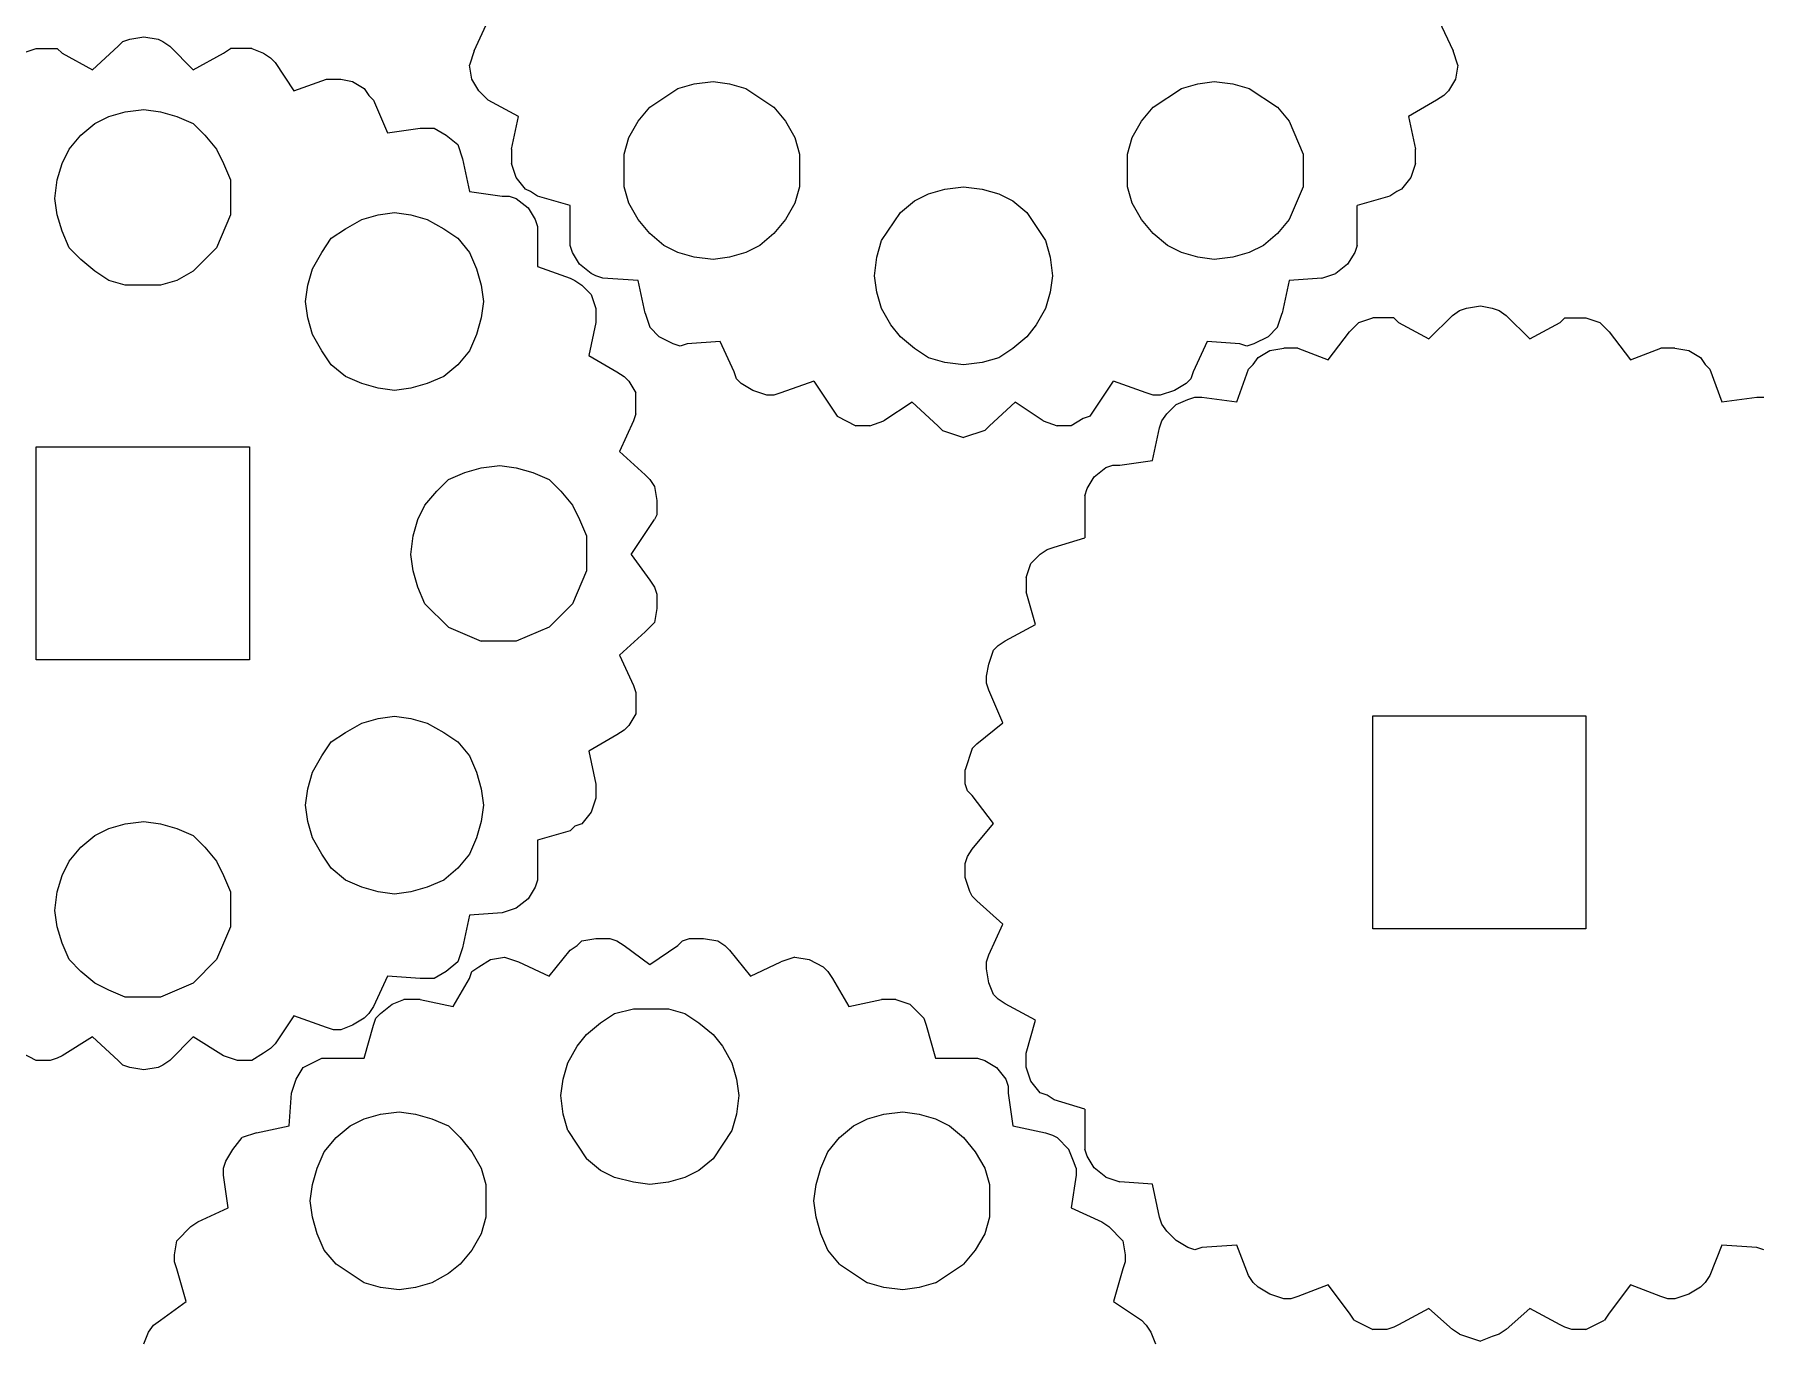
# Model space of a CAD drawing. Extents: x -1891 to 1891, y -1891 to 1891.
# Drawn here: x -303 to 321, y -996 to -524 of the extents above; entities that cross this region are included whole.
import ezdxf

# ---------------------------------------------------------------- set-up
doc = ezdxf.new("R2010")
doc.units = 0
doc.header["$MEASUREMENT"] = 0
doc.layers.get('0').update_dxf_attribs({"linetype": 'CONTINUOUS'})

msp = doc.modelspace()

# ---------------------------------------------------------------- linework, layer by layer
for p, q in [((-268.809888, -525.350232), (-263.729892, -524.503572)), ((-263.729892, -524.503572), (-258.649896, -525.350232)), ((-144.363444, -529.583568), (-139.283436, -518.576904)), ((204.463224, -518.576904), (209.543232, -529.583568)), ((-307.75656, -530.43024), (-302.676564, -528.736908)), ((-302.676564, -528.736908), (-295.056564, -528.736908)), ((-295.056564, -528.736908), (-293.363232, -530.43024)), ((-293.363232, -530.43024), (-282.356556, -536.356908)), ((-282.356556, -536.356908), (-273.043224, -527.890236)), ((-273.043224, -527.890236), (-271.349892, -526.196904)), ((-271.349892, -526.196904), (-268.809888, -525.350232)), ((-258.649896, -525.350232), (-256.956564, -526.196904)), ((-256.956564, -526.196904), (-254.41656, -527.890236)), ((-254.41656, -527.890236), (-245.949888, -536.356908)), ((-245.949888, -536.356908), (-234.943224, -530.43024)), ((-234.943224, -530.43024), (-232.403232, -528.736908)), ((-224.783232, -528.736908), (-232.403232, -528.736908)), ((-224.783232, -528.736908), (-220.549896, -530.43024)), ((-220.549896, -530.43024), (-218.009892, -532.123572)), ((-144.363444, -529.583568), (-146.056776, -534.663576)), ((211.236564, -534.663576), (209.543232, -529.583568)), ((-218.009892, -532.123572), (-216.31656, -533.816904)), ((-216.31656, -533.816904), (-209.543232, -543.976908)), ((-145.210104, -539.743572), (-146.056776, -534.663576)), ((211.236564, -534.663576), (210.389892, -539.743572)), ((-209.543232, -543.976908), (-197.689896, -539.743572)), ((-197.689896, -539.743572), (-192.609888, -539.743572)), ((-192.609888, -539.743572), (-188.376564, -540.590232)), ((-188.376564, -540.590232), (-184.156776, -543.130236)), ((-184.156776, -543.130236), (-182.463444, -545.67024)), ((-142.670112, -543.976908), (-145.210104, -539.743572)), ((-80.86344, -549.903576), (-70.703436, -543.130236)), ((-70.703436, -543.130236), (-64.776768, -541.436904)), ((-64.776768, -541.436904), (-58.00344, -540.590232)), ((-58.00344, -540.590232), (-52.076772, -541.436904)), ((-52.076772, -541.436904), (-46.150104, -543.130236)), ((-46.150104, -543.130236), (-35.990112, -549.903576)), ((101.169888, -549.903576), (111.329892, -543.130236)), ((111.329892, -543.130236), (117.25656, -541.436904)), ((117.25656, -541.436904), (123.183228, -540.590232)), ((123.183228, -540.590232), (129.956556, -541.436904)), ((129.956556, -541.436904), (135.883224, -543.130236)), ((135.883224, -543.130236), (146.043228, -549.903576)), ((210.389892, -539.743572), (207.849888, -543.976908)), ((-182.463444, -545.67024), (-180.770112, -547.363572)), ((-180.770112, -547.363572), (-175.690104, -559.216908)), ((-142.670112, -543.976908), (-139.283436, -547.363572)), ((-128.276772, -553.29024), (-139.283436, -547.363572)), ((203.616564, -547.363572), (193.45656, -553.29024)), ((206.156556, -545.67024), (203.616564, -547.363572)), ((207.849888, -543.976908), (206.156556, -545.67024)), ((-286.589892, -560.063568), (-281.509896, -555.830232)), ((-281.509896, -555.830232), (-276.429888, -553.29024)), ((-276.429888, -553.29024), (-270.503232, -551.596908)), ((-270.503232, -551.596908), (-263.729892, -550.750236)), ((-263.729892, -550.750236), (-257.803224, -551.596908)), ((-257.803224, -551.596908), (-251.876556, -553.29024)), ((-251.876556, -553.29024), (-245.949888, -555.830232)), ((-245.949888, -555.830232), (-241.716564, -560.063568)), ((-130.816776, -565.143576), (-128.276772, -553.29024)), ((-88.48344, -560.91024), (-85.096776, -554.983572)), ((-85.096776, -554.983572), (-80.86344, -549.903576)), ((-35.990112, -549.903576), (-31.756776, -554.983572)), ((-31.756776, -554.983572), (-28.370112, -560.91024)), ((93.549888, -560.91024), (96.936564, -554.983572)), ((96.936564, -554.983572), (101.169888, -549.903576)), ((146.043228, -549.903576), (150.276564, -554.983572)), ((150.276564, -554.983572), (155.35656, -566.836908)), ((193.45656, -553.29024), (195.996564, -565.143576)), ((-290.823228, -565.143576), (-286.589892, -560.063568)), ((-241.716564, -560.063568), (-237.483228, -565.143576)), ((-175.690104, -559.216908), (-163.836768, -557.523576)), ((-163.836768, -557.523576), (-158.756772, -557.523576)), ((-158.756772, -557.523576), (-154.523436, -560.063568)), ((-154.523436, -560.063568), (-150.290112, -563.450232)), ((-90.176772, -566.836908), (-88.48344, -560.91024)), ((-28.370112, -560.91024), (-26.676768, -566.836908)), ((91.856556, -566.836908), (93.549888, -560.91024)), ((-293.363232, -570.223572), (-290.823228, -565.143576)), ((-237.483228, -565.143576), (-234.943224, -570.223572)), ((-150.290112, -563.450232), (-148.596768, -568.53024)), ((-130.816776, -565.143576), (-130.816776, -570.223572)), ((-90.176772, -578.690232), (-90.176772, -566.836908)), ((-26.676768, -566.836908), (-26.676768, -578.690232)), ((91.856556, -578.690232), (91.856556, -566.836908)), ((155.35656, -566.836908), (155.35656, -578.690232)), ((195.996564, -570.223572), (195.996564, -565.143576)), ((-295.056564, -576.15024), (-293.363232, -570.223572)), ((-234.943224, -570.223572), (-232.403232, -576.15024)), ((-148.596768, -568.53024), (-146.056776, -580.383576)), ((-129.123444, -575.303568), (-130.816776, -570.223572)), ((195.996564, -570.223572), (194.303232, -575.303568)), ((-295.903224, -582.923568), (-295.056564, -576.15024)), ((-232.403232, -576.15024), (-232.403232, -588.850236)), ((-146.056776, -580.383576), (-134.20344, -582.076908)), ((-125.736768, -579.536904), (-129.123444, -575.303568)), ((-124.043436, -580.383576), (-125.736768, -579.536904)), ((-121.503444, -582.076908), (-124.043436, -580.383576)), ((-88.48344, -584.6169), (-90.176772, -578.690232)), ((-26.676768, -578.690232), (-28.370112, -584.6169)), ((19.889892, -581.230236), (25.81656, -579.536904)), ((25.81656, -579.536904), (32.589888, -578.690232)), ((32.589888, -578.690232), (39.363228, -579.536904)), ((39.363228, -579.536904), (45.289896, -581.230236)), ((93.549888, -584.6169), (91.856556, -578.690232)), ((155.35656, -578.690232), (150.276564, -590.543568)), ((189.223224, -580.383576), (186.683232, -582.076908)), ((190.916556, -579.536904), (189.223224, -580.383576)), ((194.303232, -575.303568), (190.916556, -579.536904)), ((-295.056564, -588.850236), (-295.903224, -582.923568)), ((-134.20344, -582.076908), (-131.663436, -582.076908)), ((-131.663436, -582.076908), (-129.123444, -582.923568)), ((-129.123444, -582.923568), (-124.890108, -586.310232)), ((-124.890108, -586.310232), (-122.350104, -590.543568)), ((-109.650108, -585.463572), (-121.503444, -582.076908)), ((-109.650108, -599.8569), (-109.650108, -585.463572)), ((-85.096776, -590.543568), (-88.48344, -584.6169)), ((-28.370112, -584.6169), (-31.756776, -590.543568)), ((9.729888, -588.003576), (14.809896, -583.77024)), ((14.809896, -583.77024), (19.889892, -581.230236)), ((45.289896, -581.230236), (50.369892, -583.77024)), ((50.369892, -583.77024), (55.449888, -588.003576)), ((96.936564, -590.543568), (93.549888, -584.6169)), ((186.683232, -582.076908), (174.829896, -585.463572)), ((174.829896, -599.8569), (174.829896, -585.463572)), ((-293.363232, -594.776904), (-295.056564, -588.850236)), ((-232.403232, -588.850236), (-237.483228, -600.703572)), ((-190.916556, -593.930232), (-184.989888, -590.543568)), ((-184.989888, -590.543568), (-179.076768, -588.850236)), ((-179.076768, -588.850236), (-173.150112, -588.003576)), ((-173.150112, -588.003576), (-167.223444, -588.850236)), ((-167.223444, -588.850236), (-161.296776, -590.543568)), ((-161.296776, -590.543568), (-155.370108, -593.930232)), ((-122.350104, -590.543568), (-121.503444, -593.083572)), ((-121.503444, -593.083572), (-121.503444, -607.4769)), ((-80.86344, -595.623576), (-85.096776, -590.543568)), ((-31.756776, -590.543568), (-35.990112, -595.623576)), ((2.95656, -598.163568), (9.729888, -588.003576)), ((55.449888, -588.003576), (62.223228, -598.163568)), ((101.169888, -595.623576), (96.936564, -590.543568)), ((150.276564, -590.543568), (146.043228, -595.623576)), ((-290.823228, -600.703572), (-293.363232, -594.776904)), ((-199.383228, -602.396904), (-195.996564, -597.316908)), ((-195.996564, -597.316908), (-190.916556, -593.930232)), ((-155.370108, -593.930232), (-150.290112, -597.316908)), ((-150.290112, -597.316908), (-146.056776, -602.396904)), ((-75.783444, -599.8569), (-80.86344, -595.623576)), ((-35.990112, -595.623576), (-41.070108, -599.8569)), ((1.263228, -604.090236), (2.95656, -598.163568)), ((62.223228, -598.163568), (63.91656, -604.090236)), ((106.249896, -599.8569), (101.169888, -595.623576)), ((146.043228, -595.623576), (140.963232, -599.8569)), ((-286.589892, -604.936908), (-290.823228, -600.703572)), ((-281.509896, -609.170232), (-286.589892, -604.936908)), ((-237.483228, -600.703572), (-245.949888, -609.170232)), ((-202.769892, -608.323572), (-199.383228, -602.396904)), ((-146.056776, -602.396904), (-143.516772, -608.323572)), ((-108.803436, -602.396904), (-109.650108, -599.8569)), ((-106.263444, -606.63024), (-108.803436, -602.396904)), ((-70.703436, -602.396904), (-75.783444, -599.8569)), ((-64.776768, -604.090236), (-70.703436, -602.396904)), ((-58.00344, -604.936908), (-64.776768, -604.090236)), ((-52.076772, -604.090236), (-58.00344, -604.936908)), ((-46.150104, -602.396904), (-52.076772, -604.090236)), ((-41.070108, -599.8569), (-46.150104, -602.396904)), ((0.416556, -610.863576), (1.263228, -604.090236)), ((63.91656, -604.090236), (64.763232, -610.863576)), ((111.329892, -602.396904), (106.249896, -599.8569)), ((117.25656, -604.090236), (111.329892, -602.396904)), ((123.183228, -604.936908), (117.25656, -604.090236)), ((129.956556, -604.090236), (123.183228, -604.936908)), ((135.883224, -602.396904), (129.956556, -604.090236)), ((140.963232, -599.8569), (135.883224, -602.396904)), ((173.983224, -602.396904), (171.443232, -606.63024)), ((174.829896, -599.8569), (173.983224, -602.396904)), ((-276.429888, -612.556908), (-281.509896, -609.170232)), ((-245.949888, -609.170232), (-251.876556, -612.556908)), ((-204.463224, -614.25024), (-202.769892, -608.323572)), ((-143.516772, -608.323572), (-141.82344, -614.25024)), ((-121.503444, -607.4769), (-109.650108, -611.710236)), ((-109.650108, -611.710236), (-107.956776, -612.556908)), ((-102.030108, -610.016904), (-106.263444, -606.63024)), ((-100.336776, -610.863576), (-102.030108, -610.016904)), ((-97.796772, -611.710236), (-100.336776, -610.863576)), ((-85.096776, -612.556908), (-97.796772, -611.710236)), ((1.263228, -616.790232), (0.416556, -610.863576)), ((64.763232, -610.863576), (63.91656, -616.790232)), ((162.129888, -611.710236), (150.276564, -612.556908)), ((162.129888, -611.710236), (167.209896, -610.016904)), ((171.443232, -606.63024), (167.209896, -610.016904)), ((-270.503232, -614.25024), (-276.429888, -612.556908)), ((-257.803224, -614.25024), (-270.503232, -614.25024)), ((-251.876556, -612.556908), (-257.803224, -614.25024)), ((-205.309896, -620.176908), (-204.463224, -614.25024)), ((-141.82344, -614.25024), (-140.976768, -620.176908)), ((-107.956776, -612.556908), (-105.416772, -614.25024)), ((-105.416772, -614.25024), (-102.030108, -617.636904)), ((-102.030108, -617.636904), (-100.336776, -622.7169)), ((-82.556772, -624.410232), (-85.096776, -612.556908)), ((2.95656, -622.7169), (1.263228, -616.790232)), ((63.91656, -616.790232), (62.223228, -622.7169)), ((150.276564, -612.556908), (147.73656, -624.410232)), ((-204.463224, -626.103576), (-205.309896, -620.176908)), ((-140.976768, -620.176908), (-141.82344, -626.103576)), ((-100.336776, -622.7169), (-100.336776, -627.796908)), ((-82.556772, -624.410232), (-80.86344, -629.49024)), ((6.343224, -628.643568), (2.95656, -622.7169)), ((62.223228, -622.7169), (58.836564, -628.643568)), ((146.043228, -629.49024), (147.73656, -624.410232)), ((209.305728, -625.16274), (211.845732, -623.469408)), ((211.845732, -623.469408), (214.385724, -622.622736)), ((214.385724, -622.622736), (219.465732, -621.776076)), ((219.465732, -621.776076), (223.699056, -622.622736)), ((223.699056, -622.622736), (226.23906, -623.469408)), ((226.23906, -623.469408), (228.779064, -625.16274)), ((-202.769892, -632.030232), (-204.463224, -626.103576)), ((-141.82344, -626.103576), (-143.516772, -632.030232)), ((-100.336776, -627.796908), (-102.876768, -639.650232)), ((-77.476776, -632.876904), (-80.86344, -629.49024)), ((9.729888, -632.876904), (6.343224, -628.643568)), ((58.836564, -628.643568), (55.449888, -632.876904)), ((146.043228, -629.49024), (142.656564, -632.876904)), ((175.439064, -627.702732), (172.052388, -631.089408)), ((175.439064, -627.702732), (180.51906, -626.0094)), ((188.13906, -626.0094), (180.51906, -626.0094)), ((188.13906, -626.0094), (189.832392, -627.702732)), ((189.832392, -627.702732), (200.839056, -633.6294)), ((200.839056, -633.6294), (209.305728, -625.16274)), ((228.779064, -625.16274), (237.245724, -633.6294)), ((237.245724, -633.6294), (248.252388, -627.702732)), ((248.252388, -627.702732), (249.945732, -626.0094)), ((249.945732, -626.0094), (257.565732, -626.0094)), ((257.565732, -626.0094), (262.645728, -627.702732)), ((262.645728, -627.702732), (266.032392, -631.089408)), ((-199.383228, -637.9569), (-202.769892, -632.030232)), ((-143.516772, -632.030232), (-146.056776, -637.9569)), ((-72.396768, -635.416908), (-77.476776, -632.876904)), ((-69.856776, -636.263568), (-72.396768, -635.416908)), ((-67.316772, -635.416908), (-69.856776, -636.263568)), ((-55.463436, -634.570236), (-67.316772, -635.416908)), ((-50.38344, -645.5769), (-55.463436, -634.570236)), ((14.809896, -637.11024), (9.729888, -632.876904)), ((19.889892, -640.496904), (14.809896, -637.11024)), ((50.369892, -637.11024), (45.289896, -640.496904)), ((55.449888, -632.876904), (50.369892, -637.11024)), ((120.643224, -634.570236), (115.563228, -645.5769)), ((132.49656, -635.416908), (120.643224, -634.570236)), ((135.036564, -636.263568), (132.49656, -635.416908)), ((137.576556, -635.416908), (135.036564, -636.263568)), ((142.656564, -632.876904), (137.576556, -635.416908)), ((143.265732, -637.862736), (148.345728, -637.016076)), ((153.425724, -637.016076), (148.345728, -637.016076)), ((153.425724, -637.016076), (164.432388, -641.2494)), ((164.432388, -641.2494), (172.052388, -631.089408)), ((266.032392, -631.089408), (273.652392, -641.2494)), ((273.652392, -641.2494), (284.659056, -637.016076)), ((289.739064, -637.016076), (284.659056, -637.016076)), ((289.739064, -637.016076), (294.81906, -637.862736)), ((-195.996564, -643.036908), (-199.383228, -637.9569)), ((-190.916556, -647.270232), (-195.996564, -643.036908)), ((-150.290112, -643.036908), (-155.370108, -647.270232)), ((-146.056776, -637.9569), (-150.290112, -643.036908)), ((-102.876768, -639.650232), (-92.716776, -645.5769)), ((25.81656, -642.190236), (19.889892, -640.496904)), ((32.589888, -643.036908), (25.81656, -642.190236)), ((39.363228, -642.190236), (32.589888, -643.036908)), ((45.289896, -640.496904), (39.363228, -642.190236)), ((135.645732, -644.636076), (137.339064, -642.942732)), ((137.339064, -642.942732), (139.032396, -640.40274)), ((139.032396, -640.40274), (143.265732, -637.862736)), ((294.81906, -637.862736), (299.052396, -640.40274)), ((299.052396, -640.40274), (300.745728, -642.942732)), ((300.745728, -642.942732), (302.43906, -644.636076)), ((-184.989888, -649.810236), (-190.916556, -647.270232)), ((-155.370108, -647.270232), (-161.296776, -649.810236)), ((-92.716776, -645.5769), (-90.176772, -647.270232)), ((-90.176772, -647.270232), (-88.48344, -648.963576)), ((-88.48344, -648.963576), (-85.943436, -653.1969)), ((-49.536768, -648.116904), (-50.38344, -645.5769)), ((-47.843436, -649.810236), (-49.536768, -648.116904)), ((-21.596772, -648.963576), (-33.450108, -653.1969)), ((-21.596772, -648.963576), (-13.130112, -661.663572)), ((78.309888, -661.663572), (86.77656, -648.963576)), ((98.629896, -653.1969), (86.77656, -648.963576)), ((114.716556, -648.116904), (113.023224, -649.810236)), ((115.563228, -645.5769), (114.716556, -648.116904)), ((131.412396, -656.4894), (135.645732, -644.636076)), ((302.43906, -644.636076), (306.672396, -656.4894)), ((-179.076768, -651.503568), (-184.989888, -649.810236)), ((-173.150112, -652.35024), (-179.076768, -651.503568)), ((-167.223444, -651.503568), (-173.150112, -652.35024)), ((-161.296776, -649.810236), (-167.223444, -651.503568)), ((-85.943436, -660.8169), (-85.943436, -653.1969)), ((-43.610112, -652.35024), (-47.843436, -649.810236)), ((-38.530104, -654.043572), (-43.610112, -652.35024)), ((-35.990112, -654.043572), (-38.530104, -654.043572)), ((-33.450108, -653.1969), (-35.990112, -654.043572)), ((101.169888, -654.043572), (98.629896, -653.1969)), ((103.709892, -654.043572), (101.169888, -654.043572)), ((108.789888, -652.35024), (103.709892, -654.043572)), ((113.023224, -649.810236), (108.789888, -652.35024)), ((109.399056, -657.336072), (113.632392, -655.64274)), ((113.632392, -655.64274), (116.172396, -654.796068)), ((116.172396, -654.796068), (118.712388, -654.796068)), ((118.712388, -654.796068), (131.412396, -656.4894)), ((306.672396, -656.4894), (319.372392, -654.796068)), ((319.372392, -654.796068), (321.912396, -654.796068)), ((-85.943436, -660.8169), (-86.790108, -663.356904)), ((-13.130112, -661.663572), (-6.356772, -665.050236)), ((13.963224, -656.583576), (3.803232, -663.356904)), ((23.276556, -665.050236), (13.963224, -656.583576)), ((51.216564, -656.583576), (41.903232, -665.050236)), ((61.376556, -663.356904), (51.216564, -656.583576)), ((78.309888, -661.663572), (75.769896, -662.510232)), ((104.31906, -663.26274), (106.012392, -660.722736)), ((106.012392, -660.722736), (109.399056, -657.336072)), ((-86.790108, -663.356904), (-91.870104, -674.363568)), ((-1.276776, -665.050236), (-6.356772, -665.050236)), ((-1.276776, -665.050236), (3.803232, -663.356904)), ((24.969888, -666.743568), (23.276556, -665.050236)), ((24.969888, -666.743568), (32.589888, -669.283572)), ((40.209888, -666.743568), (32.589888, -669.283572)), ((41.903232, -665.050236), (40.209888, -666.743568)), ((61.376556, -663.356904), (66.456564, -665.050236)), ((71.53656, -665.050236), (66.456564, -665.050236)), ((75.769896, -662.510232), (71.53656, -665.050236)), ((100.932396, -677.656068), (103.472388, -665.802732)), ((103.472388, -665.802732), (104.31906, -663.26274)), ((-302.676564, -749.716908), (-302.676564, -672.670236)), ((-302.676564, -672.670236), (-225.629892, -672.670236)), ((-225.629892, -672.670236), (-225.629892, -749.716908)), ((-91.870104, -674.363568), (-82.556772, -682.83024)), ((-147.750108, -681.983568), (-141.82344, -680.290236)), ((-141.82344, -680.290236), (-135.050112, -679.443576)), ((-135.050112, -679.443576), (-129.123444, -680.290236)), ((-129.123444, -680.290236), (-123.196776, -681.983568)), ((79.765728, -683.582736), (83.999064, -680.196072)), ((83.999064, -680.196072), (86.539056, -679.3494)), ((86.539056, -679.3494), (89.07906, -679.3494)), ((89.07906, -679.3494), (100.932396, -677.656068)), ((-157.910112, -688.756908), (-153.676776, -684.523572)), ((-153.676776, -684.523572), (-147.750108, -681.983568)), ((-123.196776, -681.983568), (-117.270108, -684.523572)), ((-117.270108, -684.523572), (-113.036772, -688.756908)), ((-82.556772, -682.83024), (-80.86344, -684.523572)), ((-80.86344, -684.523572), (-79.170108, -687.063576)), ((-79.170108, -687.063576), (-78.323436, -692.143572)), ((77.225724, -687.816072), (79.765728, -683.582736)), ((-162.143436, -693.836904), (-157.910112, -688.756908)), ((-113.036772, -688.756908), (-108.803436, -693.836904)), ((-78.323436, -692.143572), (-78.323436, -697.223568)), ((76.379064, -690.356076), (77.225724, -687.816072)), ((76.379064, -690.356076), (76.379064, -705.596076)), ((-166.376772, -704.843568), (-164.68344, -698.9169)), ((-164.68344, -698.9169), (-162.143436, -693.836904)), ((-108.803436, -693.836904), (-106.263444, -698.9169)), ((-106.263444, -698.9169), (-103.72344, -704.843568)), ((-87.636768, -711.616908), (-79.170108, -698.9169)), ((-78.323436, -697.223568), (-79.170108, -698.9169)), ((-167.223444, -711.616908), (-166.376772, -704.843568)), ((-103.72344, -704.843568), (-103.72344, -717.543576)), ((65.372388, -708.98274), (76.379064, -705.596076)), ((-166.376772, -717.543576), (-167.223444, -711.616908)), ((-87.636768, -711.616908), (-80.86344, -720.93024)), ((56.905728, -714.909408), (60.292392, -711.522732)), ((60.292392, -711.522732), (62.832396, -709.8294)), ((62.832396, -709.8294), (65.372388, -708.98274)), ((-164.68344, -723.470232), (-166.376772, -717.543576)), ((-103.72344, -717.543576), (-108.803436, -729.3969)), ((55.212396, -719.989404), (56.905728, -714.909408)), ((-162.143436, -729.3969), (-164.68344, -723.470232)), ((-80.86344, -720.93024), (-79.170108, -723.470232)), ((-79.170108, -723.470232), (-78.323436, -726.010236)), ((55.212396, -719.989404), (55.212396, -725.0694)), ((-162.143436, -729.3969), (-153.676776, -737.863572)), ((-108.803436, -729.3969), (-117.270108, -737.863572)), ((-78.323436, -726.010236), (-78.323436, -731.090232)), ((58.59906, -736.922736), (55.212396, -725.0694)), ((-79.170108, -736.17024), (-82.556772, -739.556904)), ((-78.323436, -731.090232), (-79.170108, -736.17024)), ((47.592396, -742.849404), (58.59906, -736.922736)), ((-153.676776, -737.863572), (-141.82344, -742.943568)), ((-129.123444, -742.943568), (-141.82344, -742.943568)), ((-117.270108, -737.863572), (-129.123444, -742.943568)), ((-82.556772, -739.556904), (-91.870104, -748.023576)), ((45.052392, -744.542736), (47.592396, -742.849404)), ((-91.870104, -748.023576), (-86.790108, -759.03024)), ((41.665728, -751.316076), (43.35906, -746.236068)), ((43.35906, -746.236068), (45.052392, -744.542736)), ((-225.629892, -749.716908), (-302.676564, -749.716908)), ((40.819056, -755.5494), (41.665728, -751.316076)), ((40.819056, -758.089404), (40.819056, -755.5494)), ((-86.790108, -759.03024), (-85.943436, -761.570232)), ((-85.943436, -761.570232), (-85.943436, -769.190232)), ((41.665728, -760.629408), (40.819056, -758.089404)), ((46.745724, -772.482732), (41.665728, -760.629408)), ((-190.916556, -775.963572), (-184.989888, -772.576908)), ((-184.989888, -772.576908), (-179.076768, -770.883576)), ((-179.076768, -770.883576), (-173.150112, -770.036904)), ((-173.150112, -770.036904), (-167.223444, -770.883576)), ((-167.223444, -770.883576), (-161.296776, -772.576908)), ((-161.296776, -772.576908), (-155.370108, -775.963572)), ((-88.48344, -773.423568), (-90.176772, -775.1169)), ((-85.943436, -769.190232), (-88.48344, -773.423568)), ((37.432392, -780.102732), (46.745724, -772.482732)), ((180.51906, -846.9894), (180.51906, -769.94274)), ((180.51906, -769.94274), (257.565732, -769.94274)), ((257.565732, -769.94274), (257.565732, -846.9894)), ((-199.383228, -784.430232), (-195.996564, -779.350236)), ((-195.996564, -779.350236), (-190.916556, -775.963572)), ((-155.370108, -775.963572), (-150.290112, -779.350236)), ((-150.290112, -779.350236), (-146.056776, -784.430232)), ((-92.716776, -776.810232), (-102.876768, -782.7369)), ((-90.176772, -775.1169), (-92.716776, -776.810232)), ((35.73906, -781.796076), (37.432392, -780.102732)), ((-202.769892, -790.3569), (-199.383228, -784.430232)), ((-146.056776, -784.430232), (-143.516772, -790.3569)), ((-102.876768, -782.7369), (-100.336776, -794.590236)), ((35.73906, -781.796076), (33.199056, -789.416076)), ((-204.463224, -796.283568), (-202.769892, -790.3569)), ((-143.516772, -790.3569), (-141.82344, -796.283568)), ((33.199056, -794.496072), (33.199056, -789.416076)), ((-205.309896, -802.210236), (-204.463224, -796.283568)), ((-141.82344, -796.283568), (-140.976768, -802.210236)), ((-100.336776, -794.590236), (-100.336776, -799.670232)), ((34.045728, -797.036076), (33.199056, -794.496072)), ((35.73906, -798.729408), (34.045728, -797.036076)), ((43.35906, -808.8894), (35.73906, -798.729408)), ((-204.463224, -808.136904), (-205.309896, -802.210236)), ((-140.976768, -802.210236), (-141.82344, -808.136904)), ((-102.030108, -804.75024), (-105.416772, -808.983576)), ((-100.336776, -799.670232), (-102.030108, -804.75024)), ((-281.509896, -813.2169), (-276.429888, -810.676908)), ((-276.429888, -810.676908), (-270.503232, -808.983576)), ((-270.503232, -808.983576), (-263.729892, -808.136904)), ((-263.729892, -808.136904), (-257.803224, -808.983576)), ((-257.803224, -808.983576), (-251.876556, -810.676908)), ((-251.876556, -810.676908), (-245.949888, -813.2169)), ((-202.769892, -814.063572), (-204.463224, -808.136904)), ((-141.82344, -808.136904), (-143.516772, -814.063572)), ((-109.650108, -811.523568), (-121.503444, -814.910232)), ((-107.956776, -809.830236), (-109.650108, -811.523568)), ((-105.416772, -808.983576), (-107.956776, -809.830236)), ((35.73906, -818.202732), (43.35906, -808.8894)), ((-290.823228, -822.530232), (-286.589892, -817.450236)), ((-286.589892, -817.450236), (-281.509896, -813.2169)), ((-245.949888, -813.2169), (-241.716564, -817.450236)), ((-241.716564, -817.450236), (-237.483228, -822.530232)), ((-199.383228, -819.99024), (-202.769892, -814.063572)), ((-143.516772, -814.063572), (-146.056776, -819.99024)), ((-121.503444, -814.910232), (-121.503444, -829.303572)), ((34.045728, -820.742736), (35.73906, -818.202732)), ((-293.363232, -827.61024), (-290.823228, -822.530232)), ((-237.483228, -822.530232), (-234.943224, -827.61024)), ((-195.996564, -825.070236), (-199.383228, -819.99024)), ((-146.056776, -819.99024), (-150.290112, -825.070236)), ((33.199056, -823.28274), (34.045728, -820.742736)), ((33.199056, -828.362736), (33.199056, -823.28274)), ((-295.056564, -833.536908), (-293.363232, -827.61024)), ((-234.943224, -827.61024), (-232.403232, -833.536908)), ((-190.916556, -829.303572), (-195.996564, -825.070236)), ((-184.989888, -831.843576), (-190.916556, -829.303572)), ((-155.370108, -829.303572), (-161.296776, -831.843576)), ((-150.290112, -825.070236), (-155.370108, -829.303572)), ((-121.503444, -829.303572), (-122.350104, -831.843576)), ((34.892388, -833.442732), (33.199056, -828.362736)), ((-295.903224, -840.310236), (-295.056564, -833.536908)), ((-232.403232, -833.536908), (-232.403232, -846.236904)), ((-179.076768, -833.536908), (-184.989888, -831.843576)), ((-173.150112, -834.383568), (-179.076768, -833.536908)), ((-167.223444, -833.536908), (-173.150112, -834.383568)), ((-161.296776, -831.843576), (-167.223444, -833.536908)), ((-124.890108, -836.0769), (-129.123444, -839.463576)), ((-122.350104, -831.843576), (-124.890108, -836.0769)), ((35.73906, -835.136076), (34.892388, -833.442732)), ((37.432392, -836.829408), (35.73906, -835.136076)), ((46.745724, -845.296068), (37.432392, -836.829408)), ((-295.056564, -846.236904), (-295.903224, -840.310236)), ((-146.056776, -842.003568), (-148.596768, -853.856904)), ((-134.20344, -841.156908), (-146.056776, -842.003568)), ((-129.123444, -839.463576), (-134.20344, -841.156908)), ((-293.363232, -852.163572), (-295.056564, -846.236904)), ((-232.403232, -846.236904), (-237.483228, -858.09024)), ((41.665728, -856.302732), (46.745724, -845.296068)), ((257.565732, -846.9894), (180.51906, -846.9894)), ((-290.823228, -858.09024), (-293.363232, -852.163572)), ((-148.596768, -853.856904), (-150.290112, -858.9369)), ((-117.270108, -864.016908), (-109.650108, -854.703576)), ((-109.650108, -854.703576), (-107.110104, -853.010232)), ((-107.110104, -853.010232), (-105.416772, -851.3169)), ((-105.416772, -851.3169), (-100.336776, -850.47024)), ((-100.336776, -850.47024), (-95.256768, -850.47024)), ((-95.256768, -850.47024), (-92.716776, -851.3169)), ((-92.716776, -851.3169), (-90.176772, -853.010232)), ((-90.176772, -853.010232), (-80.86344, -859.783572)), ((-80.86344, -859.783572), (-70.703436, -853.010232)), ((-70.703436, -853.010232), (-69.010104, -851.3169)), ((-69.010104, -851.3169), (-66.470112, -850.47024)), ((-66.470112, -850.47024), (-61.390104, -850.47024)), ((-61.390104, -850.47024), (-56.310108, -851.3169)), ((-56.310108, -851.3169), (-53.770104, -853.010232)), ((-53.770104, -853.010232), (-52.076772, -854.703576)), ((-52.076772, -854.703576), (-44.456772, -864.016908)), ((-286.589892, -862.323576), (-290.823228, -858.09024)), ((-237.483228, -858.09024), (-245.949888, -866.5569)), ((-150.290112, -858.9369), (-154.523436, -862.323576)), ((-145.210104, -862.323576), (-142.670112, -860.630232)), ((-142.670112, -860.630232), (-138.436776, -858.09024)), ((-138.436776, -858.09024), (-133.356768, -857.243568)), ((-133.356768, -857.243568), (-128.276772, -858.9369)), ((-128.276772, -858.9369), (-117.270108, -864.016908)), ((-44.456772, -864.016908), (-33.450108, -858.9369)), ((-28.370112, -857.243568), (-33.450108, -858.9369)), ((-28.370112, -857.243568), (-23.290104, -858.09024)), ((-23.290104, -858.09024), (-18.210108, -860.630232)), ((-18.210108, -860.630232), (-16.516776, -862.323576)), ((40.819056, -858.842736), (41.665728, -856.302732)), ((40.819056, -861.38274), (40.819056, -858.842736)), ((41.665728, -866.462736), (40.819056, -861.38274)), ((-281.509896, -866.5569), (-286.589892, -862.323576)), ((-276.429888, -869.096904), (-281.509896, -866.5569)), ((-245.949888, -866.5569), (-257.803224, -871.636908)), ((-175.690104, -864.016908), (-180.770112, -875.023572)), ((-163.836768, -864.863568), (-175.690104, -864.016908)), ((-158.756772, -864.863568), (-163.836768, -864.863568)), ((-154.523436, -862.323576), (-158.756772, -864.863568)), ((-151.983444, -875.023572), (-146.056776, -864.863568)), ((-146.056776, -864.863568), (-145.210104, -862.323576)), ((-16.516776, -862.323576), (-14.823444, -864.863568)), ((-14.823444, -864.863568), (-8.896776, -875.023572)), ((43.35906, -870.696072), (41.665728, -866.462736)), ((-270.503232, -871.636908), (-276.429888, -869.096904)), ((-257.803224, -871.636908), (-270.503232, -871.636908)), ((-178.230108, -877.563576), (-173.996772, -874.1769)), ((-173.996772, -874.1769), (-169.763436, -872.483568)), ((-163.836768, -872.483568), (-169.763436, -872.483568)), ((-163.836768, -872.483568), (-151.983444, -875.023572)), ((-8.896776, -875.023572), (2.95656, -872.483568)), ((8.036556, -872.483568), (2.95656, -872.483568)), ((8.036556, -872.483568), (13.116564, -874.1769)), ((18.19656, -879.256908), (13.116564, -874.1769)), ((45.052392, -872.389404), (43.35906, -870.696072)), ((47.592396, -874.082736), (45.052392, -872.389404)), ((58.59906, -880.009404), (47.592396, -874.082736)), ((-209.543232, -878.410236), (-216.31656, -888.57024)), ((-197.689896, -882.643572), (-209.543232, -878.410236)), ((-184.156776, -879.256908), (-188.376564, -881.7969)), ((-182.463444, -877.563576), (-184.156776, -879.256908)), ((-180.770112, -875.023572), (-182.463444, -877.563576)), ((-180.770112, -881.7969), (-179.92344, -879.256908)), ((-179.92344, -879.256908), (-178.230108, -877.563576)), ((-98.643444, -880.95024), (-93.563436, -877.563576)), ((-93.563436, -877.563576), (-86.790108, -875.870232)), ((-86.790108, -875.870232), (-74.090112, -875.870232)), ((-74.090112, -875.870232), (-68.163444, -877.563576)), ((-68.163444, -877.563576), (-63.083436, -880.95024)), ((18.19656, -879.256908), (19.043232, -881.7969)), ((55.212396, -891.86274), (58.59906, -880.009404)), ((-282.356556, -886.030236), (-293.363232, -892.803576)), ((-273.043224, -894.496908), (-282.356556, -886.030236)), ((-245.949888, -886.030236), (-254.41656, -894.496908)), ((-234.943224, -892.803576), (-245.949888, -886.030236)), ((-195.149892, -883.490232), (-197.689896, -882.643572)), ((-192.609888, -883.490232), (-195.149892, -883.490232)), ((-188.376564, -881.7969), (-192.609888, -883.490232)), ((-184.156776, -893.650236), (-180.770112, -881.7969)), ((-107.110104, -889.4169), (-103.72344, -885.183576)), ((-103.72344, -885.183576), (-98.643444, -880.95024)), ((-63.083436, -880.95024), (-58.00344, -885.183576)), ((-58.00344, -885.183576), (-54.616776, -889.4169)), ((19.043232, -881.7969), (22.429896, -893.650236)), ((-302.676564, -894.496908), (-307.75656, -891.956904)), ((-293.363232, -892.803576), (-295.056564, -893.650236)), ((-229.863228, -894.496908), (-234.943224, -892.803576)), ((-220.549896, -891.956904), (-224.783232, -894.496908)), ((-218.009892, -890.263572), (-220.549896, -891.956904)), ((-216.31656, -888.57024), (-218.009892, -890.263572)), ((-110.496768, -895.343568), (-107.110104, -889.4169)), ((-54.616776, -889.4169), (-51.230112, -895.343568)), ((55.212396, -896.942736), (55.212396, -891.86274)), ((-297.596556, -894.496908), (-302.676564, -894.496908)), ((-295.056564, -893.650236), (-297.596556, -894.496908)), ((-271.349892, -896.19024), (-273.043224, -894.496908)), ((-268.809888, -897.0369), (-271.349892, -896.19024)), ((-263.729892, -897.883572), (-268.809888, -897.0369)), ((-258.649896, -897.0369), (-263.729892, -897.883572)), ((-256.956564, -896.19024), (-258.649896, -897.0369)), ((-254.41656, -894.496908), (-256.956564, -896.19024)), ((-224.783232, -894.496908), (-229.863228, -894.496908)), ((-208.69656, -901.270236), (-206.156556, -897.0369)), ((-206.156556, -897.0369), (-199.383228, -893.650236)), ((-199.383228, -893.650236), (-184.156776, -893.650236)), ((-112.190112, -901.270236), (-110.496768, -895.343568)), ((-51.230112, -895.343568), (-49.536768, -901.270236)), ((22.429896, -893.650236), (37.669896, -893.650236)), ((37.669896, -893.650236), (40.209888, -894.496908)), ((40.209888, -894.496908), (44.443224, -897.0369)), ((44.443224, -897.0369), (47.829888, -901.270236)), ((56.905728, -902.022732), (55.212396, -896.942736)), ((-210.389892, -906.350232), (-208.69656, -901.270236)), ((-113.036772, -907.196904), (-112.190112, -901.270236)), ((-49.536768, -901.270236), (-48.690108, -907.196904)), ((47.829888, -901.270236), (48.67656, -903.81024)), ((48.67656, -903.81024), (48.67656, -906.350232)), ((60.292392, -906.256068), (56.905728, -902.022732)), ((-211.236564, -918.203568), (-210.389892, -906.350232)), ((-112.190112, -913.970232), (-113.036772, -907.196904)), ((-48.690108, -907.196904), (-49.536768, -913.970232)), ((48.67656, -906.350232), (50.369892, -918.203568)), ((62.832396, -907.10274), (60.292392, -906.256068)), ((65.372388, -908.796072), (62.832396, -907.10274)), ((76.379064, -912.182736), (65.372388, -908.796072)), ((-223.089888, -920.743572), (-211.236564, -918.203568)), ((-194.303232, -922.436904), (-189.223224, -918.203568)), ((-189.223224, -918.203568), (-184.156776, -915.663576)), ((-184.156776, -915.663576), (-178.230108, -913.970232)), ((-178.230108, -913.970232), (-171.456768, -913.123572)), ((-171.456768, -913.123572), (-165.530112, -913.970232)), ((-165.530112, -913.970232), (-159.603444, -915.663576)), ((-159.603444, -915.663576), (-153.676776, -918.203568)), ((-153.676776, -918.203568), (-149.44344, -922.436904)), ((-110.496768, -919.8969), (-112.190112, -913.970232)), ((-49.536768, -913.970232), (-51.230112, -919.8969)), ((-12.28344, -922.436904), (-7.203444, -918.203568)), ((-7.203444, -918.203568), (-2.123436, -915.663576)), ((-2.123436, -915.663576), (3.803232, -913.970232)), ((3.803232, -913.970232), (10.57656, -913.123572)), ((10.57656, -913.123572), (16.503228, -913.970232)), ((16.503228, -913.970232), (22.429896, -915.663576)), ((22.429896, -915.663576), (27.509892, -918.203568)), ((27.509892, -918.203568), (32.589888, -922.436904)), ((50.369892, -918.203568), (62.223228, -920.743572)), ((76.379064, -912.182736), (76.379064, -926.576076)), ((-231.55656, -926.67024), (-228.169896, -922.436904)), ((-223.089888, -920.743572), (-228.169896, -922.436904)), ((-198.536556, -927.5169), (-194.303232, -922.436904)), ((-149.44344, -922.436904), (-145.210104, -927.5169)), ((-110.496768, -919.8969), (-103.72344, -930.056904)), ((-51.230112, -919.8969), (-58.00344, -930.056904)), ((-16.516776, -927.5169), (-12.28344, -922.436904)), ((32.589888, -922.436904), (36.823224, -927.5169)), ((62.223228, -920.743572), (64.763232, -921.590232)), ((64.763232, -921.590232), (66.456564, -922.436904)), ((66.456564, -922.436904), (70.689888, -926.67024)), ((-234.096564, -930.903576), (-231.55656, -926.67024)), ((-201.07656, -933.443568), (-198.536556, -927.5169)), ((-145.210104, -927.5169), (-141.82344, -933.443568)), ((-98.643444, -934.29024), (-103.72344, -930.056904)), ((-58.00344, -930.056904), (-63.083436, -934.29024)), ((-19.056768, -933.443568), (-16.516776, -927.5169)), ((36.823224, -927.5169), (40.209888, -933.443568)), ((72.383232, -930.903576), (70.689888, -926.67024)), ((77.225724, -929.116068), (76.379064, -926.576076)), ((79.765728, -933.349404), (77.225724, -929.116068)), ((-234.943224, -933.443568), (-234.096564, -930.903576)), ((-234.943224, -935.983572), (-234.943224, -933.443568)), ((-233.249892, -947.836908), (-234.943224, -935.983572)), ((-202.769892, -939.370236), (-201.07656, -933.443568)), ((-141.82344, -933.443568), (-140.130108, -939.370236)), ((-93.563436, -936.830232), (-98.643444, -934.29024)), ((-86.790108, -938.523576), (-93.563436, -936.830232)), ((-68.163444, -936.830232), (-74.090112, -938.523576)), ((-63.083436, -934.29024), (-68.163444, -936.830232)), ((-20.750112, -939.370236), (-19.056768, -933.443568)), ((40.209888, -933.443568), (41.903232, -939.370236)), ((73.229892, -935.983572), (71.53656, -947.836908)), ((73.229892, -933.443568), (72.383232, -930.903576)), ((73.229892, -933.443568), (73.229892, -935.983572)), ((83.999064, -936.736068), (79.765728, -933.349404)), ((83.999064, -936.736068), (89.07906, -938.4294)), ((-203.616564, -945.296904), (-202.769892, -939.370236)), ((-140.130108, -939.370236), (-140.130108, -951.223572)), ((-80.86344, -939.370236), (-86.790108, -938.523576)), ((-74.090112, -938.523576), (-80.86344, -939.370236)), ((-21.596772, -945.296904), (-20.750112, -939.370236)), ((41.903232, -939.370236), (41.903232, -951.223572)), ((100.932396, -939.276072), (89.07906, -938.4294)), ((103.472388, -951.129408), (100.932396, -939.276072)), ((-244.256556, -952.916904), (-233.249892, -947.836908)), ((-202.769892, -951.223572), (-203.616564, -945.296904)), ((-20.750112, -951.223572), (-21.596772, -945.296904)), ((71.53656, -947.836908), (82.543224, -952.916904)), ((-246.79656, -954.610236), (-251.876556, -959.690232)), ((-246.79656, -954.610236), (-244.256556, -952.916904)), ((-201.07656, -957.15024), (-202.769892, -951.223572)), ((-140.130108, -951.223572), (-141.82344, -957.15024)), ((-19.056768, -957.15024), (-20.750112, -951.223572)), ((41.903232, -951.223572), (40.209888, -957.15024)), ((82.543224, -952.916904), (85.083228, -954.610236)), ((85.083228, -954.610236), (90.163224, -959.690232)), ((104.31906, -953.6694), (103.472388, -951.129408)), ((106.012392, -956.209404), (104.31906, -953.6694)), ((-252.723228, -964.77024), (-251.876556, -959.690232)), ((-198.536556, -963.076908), (-201.07656, -957.15024)), ((-141.82344, -957.15024), (-145.210104, -963.076908)), ((-16.516776, -963.076908), (-19.056768, -957.15024)), ((40.209888, -957.15024), (36.823224, -963.076908)), ((90.163224, -959.690232), (91.009896, -964.77024)), ((109.399056, -959.596068), (106.012392, -956.209404)), ((113.632392, -962.136072), (109.399056, -959.596068)), ((131.412396, -961.2894), (118.712388, -962.136072)), ((135.645732, -972.296076), (131.412396, -961.2894)), ((306.672396, -961.2894), (302.43906, -972.296076)), ((319.372392, -962.136072), (306.672396, -961.2894)), ((-252.723228, -967.310232), (-252.723228, -964.77024)), ((-251.876556, -969.850236), (-252.723228, -967.310232)), ((-194.303232, -968.156904), (-198.536556, -963.076908)), ((-184.156776, -974.930232), (-194.303232, -968.156904)), ((-149.44344, -968.156904), (-153.676776, -971.543568)), ((-145.210104, -963.076908), (-149.44344, -968.156904)), ((-12.28344, -968.156904), (-16.516776, -963.076908)), ((-12.28344, -968.156904), (-2.123436, -974.930232)), ((22.429896, -974.930232), (32.589888, -968.156904)), ((36.823224, -963.076908), (32.589888, -968.156904)), ((91.009896, -967.310232), (90.163224, -969.850236)), ((91.009896, -964.77024), (91.009896, -967.310232)), ((116.172396, -962.982732), (113.632392, -962.136072)), ((118.712388, -962.136072), (116.172396, -962.982732)), ((321.912396, -962.982732), (319.372392, -962.136072)), ((-248.489892, -981.703572), (-251.876556, -969.850236)), ((-153.676776, -971.543568), (-159.603444, -974.930232)), ((90.163224, -969.850236), (86.77656, -981.703572)), ((137.339064, -974.836068), (135.645732, -972.296076)), ((302.43906, -972.296076), (300.745728, -974.836068)), ((-178.230108, -976.623576), (-184.156776, -974.930232)), ((-171.456768, -977.470236), (-178.230108, -976.623576)), ((-165.530112, -976.623576), (-171.456768, -977.470236)), ((-159.603444, -974.930232), (-165.530112, -976.623576)), ((3.803232, -976.623576), (-2.123436, -974.930232)), ((10.57656, -977.470236), (3.803232, -976.623576)), ((16.503228, -976.623576), (10.57656, -977.470236)), ((22.429896, -974.930232), (16.503228, -976.623576)), ((139.032396, -976.5294), (137.339064, -974.836068)), ((143.265732, -979.069404), (139.032396, -976.5294)), ((148.345728, -980.762736), (143.265732, -979.069404)), ((153.425724, -979.916076), (150.885732, -980.762736)), ((164.432388, -975.68274), (153.425724, -979.916076)), ((172.052388, -985.842732), (164.432388, -975.68274)), ((273.652392, -975.68274), (266.032392, -985.842732)), ((284.659056, -979.916076), (273.652392, -975.68274)), ((287.19906, -980.762736), (284.659056, -979.916076)), ((294.81906, -979.069404), (289.739064, -980.762736)), ((299.052396, -976.5294), (294.81906, -979.069404)), ((300.745728, -974.836068), (299.052396, -976.5294)), ((-257.803224, -988.4769), (-248.489892, -981.703572)), ((86.77656, -981.703572), (96.936564, -988.4769)), ((150.885732, -980.762736), (148.345728, -980.762736)), ((173.745732, -988.382736), (172.052388, -985.842732)), ((200.839056, -984.1494), (189.832392, -990.076068)), ((209.305728, -991.7694), (200.839056, -984.1494)), ((237.245724, -984.1494), (228.779064, -991.7694)), ((248.252388, -990.076068), (237.245724, -984.1494)), ((266.032392, -985.842732), (264.33906, -988.382736)), ((289.739064, -980.762736), (287.19906, -980.762736)), ((-263.729892, -996.943572), (-262.03656, -992.710236)), ((-262.03656, -992.710236), (-260.343228, -990.170232)), ((-260.343228, -990.170232), (-257.803224, -988.4769)), ((96.936564, -988.4769), (98.629896, -990.170232)), ((98.629896, -990.170232), (100.323228, -992.710236)), ((100.323228, -992.710236), (102.01656, -996.943572)), ((173.745732, -988.382736), (180.51906, -991.7694)), ((185.599056, -991.7694), (180.51906, -991.7694)), ((188.13906, -990.92274), (185.599056, -991.7694)), ((189.832392, -990.076068), (188.13906, -990.92274)), ((211.845732, -993.462732), (209.305728, -991.7694)), ((228.779064, -991.7694), (226.23906, -993.462732)), ((249.945732, -990.92274), (248.252388, -990.076068)), ((252.485724, -991.7694), (249.945732, -990.92274)), ((257.565732, -991.7694), (252.485724, -991.7694)), ((257.565732, -991.7694), (264.33906, -988.382736)), ((211.845732, -993.462732), (219.465732, -996.002736)), ((223.699056, -994.309404), (219.465732, -996.002736)), ((226.23906, -993.462732), (223.699056, -994.309404))]:
    msp.add_line(p, q)

doc.saveas('drawing.dxf')
